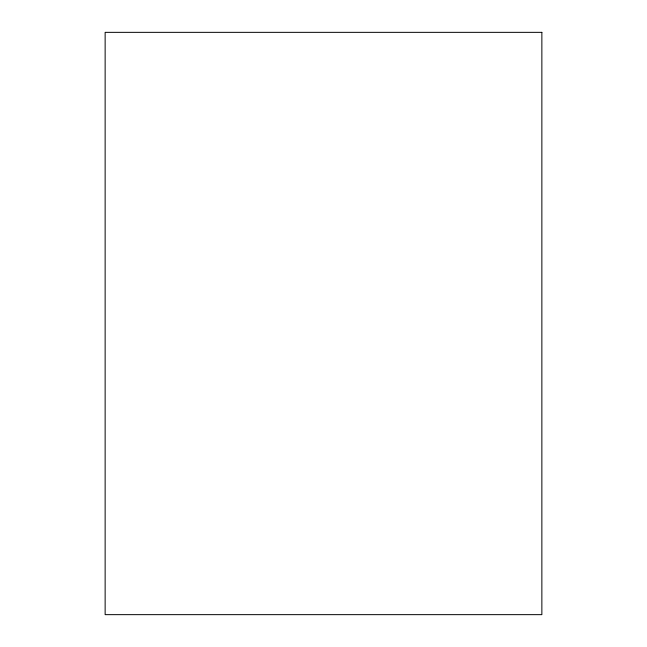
<?xml version="1.0" encoding="UTF-8"?>
<svg xmlns="http://www.w3.org/2000/svg" width="647" height="647" viewBox="0 0 647 647"><rect width="100%" height="100%" fill="white"/><g stroke="black" fill="none" stroke-linecap="round" stroke-linejoin="round"><path stroke-width="0.97" d="M541.862 32.35L105.138 32.35L105.138 614.65L541.862 614.65L541.862 32.35"/></g></svg>
